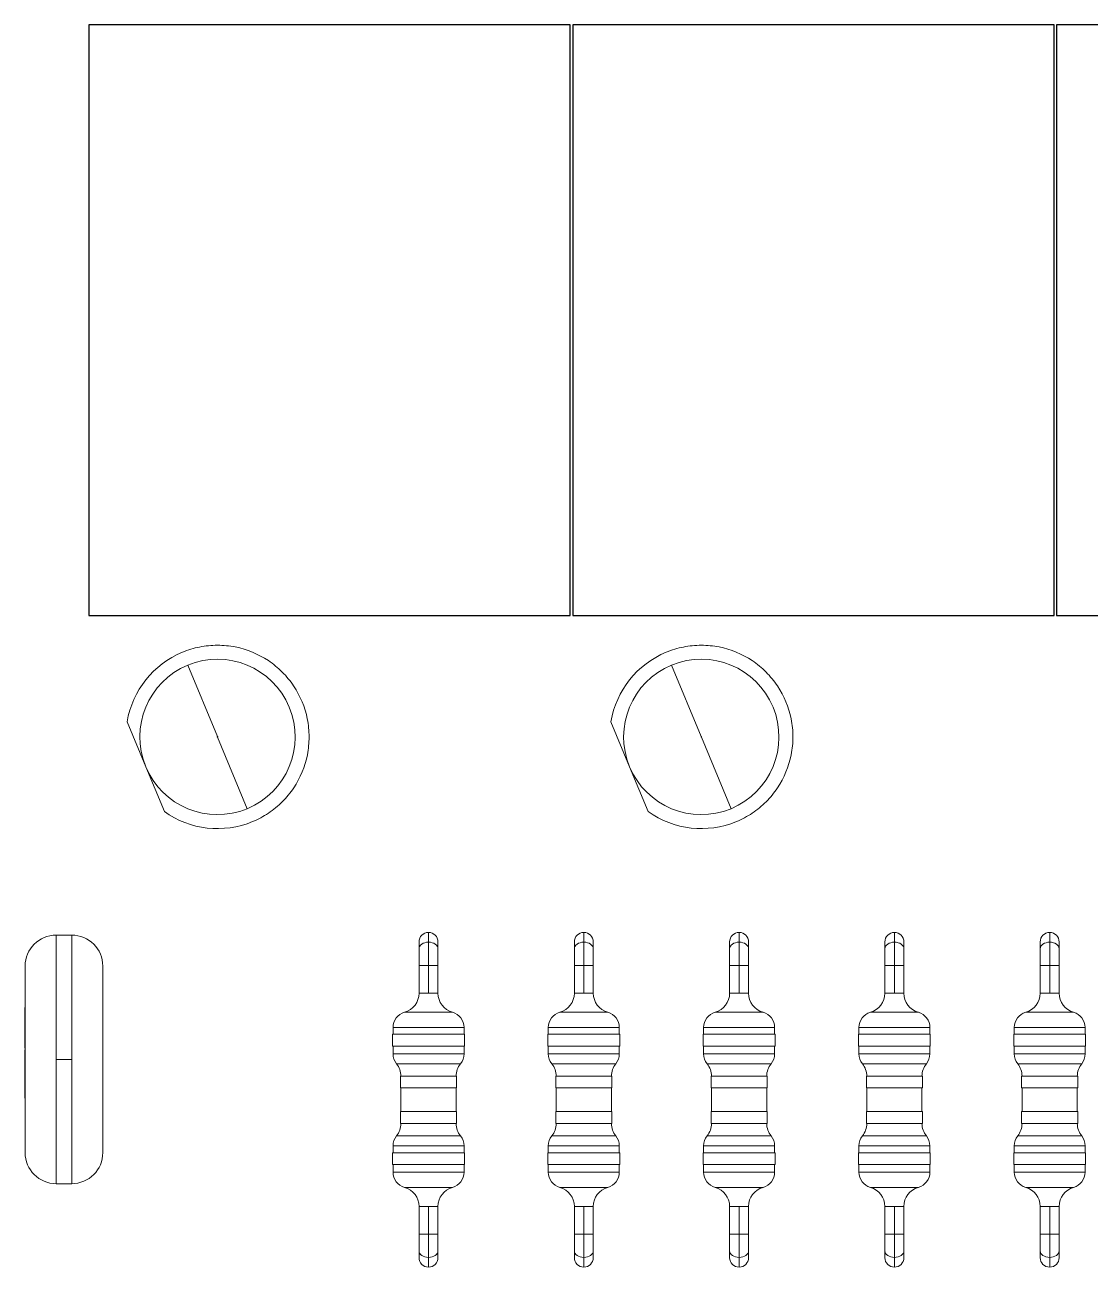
# Model space of a CAD drawing. Header units: millimetres. Extents: x -118 to 1430, y 370 to 641.
# Drawn here: x -4.93 to 29.37, y 499.81 to 539.78 of the extents above; entities that cross this region are included whole.
import ezdxf

# ---------------------------------------------------------------- set-up
doc = ezdxf.new("R2010")
doc.units = ezdxf.units.MM
doc.layers.add('TANGENT EDGES', color=7, linetype='Continuous', lineweight=0)
doc.layers.add('VISIBLE', color=7, linetype='Continuous', lineweight=0)

msp = doc.modelspace()

# ---------------------------------------------------------------- linework, layer by layer
for points in [[(-2.867, 539.779), (-2.867, 520.779), (12.633, 520.779), (12.633, 539.779)], [(12.711, 539.779), (12.711, 520.779), (28.211, 520.779), (28.211, 539.779)], [(28.289, 539.779), (28.289, 520.779), (43.789, 520.779), (43.789, 539.779)]]:
    msp.add_lwpolyline(points, close=True)
at = {"layer": 'TANGENT EDGES'}
for p, q in [((1.269, 516.876), (0.315, 519.176)), ((16.847, 516.876), (15.893, 519.176)), ((2.231, 514.557), (1.277, 516.858)), ((17.809, 514.557), (16.855, 516.858)), ((-3.92, 506.487), (-3.92, 510.491)), ((-3.42, 510.491), (-3.42, 506.487)), ((8.068, 510.575), (8.068, 510.262)), ((13.068, 510.575), (13.068, 510.262)), ((18.068, 510.575), (18.068, 510.262)), ((23.068, 510.575), (23.068, 510.262)), ((28.068, 510.575), (28.068, 510.262)), ((8.068, 509.508), (8.068, 510.262)), ((13.068, 509.508), (13.068, 510.262)), ((18.068, 509.508), (18.068, 510.262)), ((23.068, 509.508), (23.068, 510.262)), ((28.068, 509.508), (28.068, 510.262)), ((7.763, 509.508), (8.068, 509.508)), ((8.068, 508.619), (8.068, 509.508)), ((8.068, 509.508), (8.373, 509.508)), ((12.763, 509.508), (13.068, 509.508)), ((13.068, 508.619), (13.068, 509.508)), ((13.068, 509.508), (13.373, 509.508)), ((17.763, 509.508), (18.068, 509.508)), ((18.068, 508.619), (18.068, 509.508)), ((18.373, 509.508), (18.068, 509.508)), ((22.763, 509.508), (23.068, 509.508)), ((23.068, 508.619), (23.068, 509.508)), ((23.373, 509.508), (23.068, 509.508)), ((27.763, 509.508), (28.068, 509.508)), ((28.068, 508.619), (28.068, 509.508)), ((28.068, 509.508), (28.373, 509.508)), ((8.068, 508.619), (7.763, 508.619)), ((8.068, 508.619), (8.373, 508.619)), ((13.068, 508.619), (12.763, 508.619)), ((13.068, 508.619), (13.373, 508.619)), ((18.068, 508.619), (17.763, 508.619)), ((18.068, 508.619), (18.373, 508.619)), ((23.068, 508.619), (22.763, 508.619)), ((23.068, 508.619), (23.373, 508.619)), ((28.068, 508.619), (27.763, 508.619)), ((28.068, 508.619), (28.373, 508.619)), ((7.298, 508.007), (8.839, 508.007)), ((12.298, 508.007), (13.839, 508.007)), ((17.298, 508.007), (18.839, 508.007)), ((22.298, 508.007), (23.839, 508.007)), ((27.298, 508.007), (28.839, 508.007)), ((6.925, 507.517), (9.211, 507.517)), ((11.925, 507.517), (14.211, 507.517)), ((16.925, 507.517), (19.211, 507.517)), ((21.925, 507.517), (24.211, 507.517)), ((26.925, 507.517), (29.211, 507.517)), ((-3.92, 506.487), (-3.42, 506.487)), ((-3.92, 506.487), (-3.92, 502.491)), ((-3.42, 502.491), (-3.42, 506.487)), ((6.925, 506.671), (9.211, 506.671)), ((11.925, 506.671), (14.211, 506.671)), ((16.925, 506.671), (19.211, 506.671)), ((21.925, 506.671), (24.211, 506.671)), ((26.925, 506.671), (29.211, 506.671)), ((9.098, 506.351), (7.038, 506.351)), ((14.098, 506.351), (12.038, 506.351)), ((19.098, 506.351), (17.038, 506.351)), ((24.098, 506.351), (22.038, 506.351)), ((29.098, 506.351), (27.038, 506.351)), ((6.925, 503.71), (9.211, 503.71)), ((7.038, 504.029), (9.098, 504.029)), ((11.925, 503.71), (14.211, 503.71)), ((12.038, 504.029), (14.098, 504.029)), ((16.925, 503.71), (19.211, 503.71)), ((17.038, 504.029), (19.098, 504.029)), ((21.925, 503.71), (24.211, 503.71)), ((22.038, 504.029), (24.098, 504.029)), ((26.925, 503.71), (29.211, 503.71)), ((27.038, 504.029), (29.098, 504.029)), ((6.925, 502.863), (9.211, 502.863)), ((11.925, 502.863), (14.211, 502.863)), ((16.925, 502.863), (19.211, 502.863)), ((21.925, 502.863), (24.211, 502.863)), ((26.925, 502.863), (29.211, 502.863)), ((8.839, 502.373), (7.298, 502.373)), ((13.839, 502.373), (12.298, 502.373)), ((18.839, 502.373), (17.298, 502.373)), ((23.839, 502.373), (22.298, 502.373)), ((28.839, 502.373), (27.298, 502.373)), ((7.763, 501.761), (8.068, 501.761)), ((8.373, 501.761), (8.068, 501.761)), ((8.068, 500.872), (8.068, 501.761)), ((12.763, 501.761), (13.068, 501.761)), ((13.373, 501.761), (13.068, 501.761)), ((13.068, 500.872), (13.068, 501.761)), ((17.763, 501.761), (18.068, 501.761)), ((18.373, 501.761), (18.068, 501.761)), ((18.068, 500.872), (18.068, 501.761)), ((22.763, 501.761), (23.068, 501.761)), ((23.373, 501.761), (23.068, 501.761)), ((23.068, 500.872), (23.068, 501.761)), ((27.763, 501.761), (28.068, 501.761)), ((28.373, 501.761), (28.068, 501.761)), ((28.068, 500.872), (28.068, 501.761)), ((7.763, 500.872), (8.068, 500.872)), ((8.373, 500.872), (8.068, 500.872)), ((8.068, 500.118), (8.068, 500.872)), ((12.763, 500.872), (13.068, 500.872)), ((13.373, 500.872), (13.068, 500.872)), ((13.068, 500.118), (13.068, 500.872)), ((18.068, 500.872), (17.763, 500.872)), ((18.068, 500.872), (18.373, 500.872)), ((18.068, 500.118), (18.068, 500.872)), ((23.068, 500.872), (22.763, 500.872)), ((23.068, 500.872), (23.373, 500.872)), ((23.068, 500.118), (23.068, 500.872)), ((27.763, 500.872), (28.068, 500.872)), ((28.373, 500.872), (28.068, 500.872)), ((28.068, 500.118), (28.068, 500.872)), ((8.068, 499.805), (8.068, 500.118)), ((8.068, 499.805), (8.068, 500.118)), ((8.068, 499.805), (8.068, 500.118)), ((13.068, 499.805), (13.068, 500.118)), ((13.068, 499.805), (13.068, 500.118)), ((13.068, 499.805), (13.068, 500.118)), ((18.068, 499.805), (18.068, 500.118)), ((18.068, 499.805), (18.068, 500.118)), ((18.068, 499.805), (18.068, 500.118)), ((23.068, 499.805), (23.068, 500.118)), ((23.068, 499.805), (23.068, 500.118)), ((23.068, 499.805), (23.068, 500.118)), ((28.068, 499.805), (28.068, 500.118)), ((28.068, 499.805), (28.068, 500.118)), ((28.068, 499.805), (28.068, 500.118))]:
    msp.add_line(p, q, dxfattribs=at)
for centre, start, end in [((1.273, 516.867), 112.5227, 292.5227), ((1.273, 516.867), 292.5227, 112.5227), ((16.851, 516.867), 112.5227, 292.5227), ((16.851, 516.867), 292.5227, 112.5227)]:
    msp.add_arc(centre, 0.01, start, end, dxfattribs=at)
for centre, major_axis, start_param, end_param in [((8.068, 510.047), (-0.305, 0), -1.570796, 0), ((8.068, 510.047), (0.305, 0), 0, 1.570796), ((13.068, 510.047), (-0.305, 0), -1.570796, 0), ((13.068, 510.047), (0.305, 0), 0, 1.570796), ((18.068, 510.047), (-0.305, 0), -1.570796, 0), ((18.068, 510.047), (0.305, 0), 0, 1.570796), ((23.068, 510.047), (-0.305, 0), -1.570796, 0), ((23.068, 510.047), (0.305, 0), 0, 1.570796), ((28.068, 510.047), (0.305, 0), 1.570796, 3.141593), ((28.068, 510.047), (0.305, 0), 0, 1.570796), ((8.068, 500.333), (-0.305, 0), 0, 1.570796), ((8.068, 500.333), (-0.305, 0), 0, 1.570796), ((8.068, 500.333), (-0.305, 0), 0, 1.570796), ((8.068, 500.333), (0.305, 0), 4.712389, 6.283185), ((8.068, 500.333), (0.305, 0), 4.712389, 6.283185), ((8.068, 500.333), (0.305, 0), 4.712389, 6.283185), ((13.068, 500.333), (-0.305, 0), 0, 1.570796), ((13.068, 500.333), (-0.305, 0), 0, 1.570796), ((13.068, 500.333), (-0.305, 0), 0, 1.570796), ((13.068, 500.333), (0.305, 0), 4.712389, 6.283185), ((13.068, 500.333), (0.305, 0), 4.712389, 6.283185), ((13.068, 500.333), (0.305, 0), 4.712389, 6.283185), ((18.068, 500.333), (-0.305, 0), 0, 1.570796), ((18.068, 500.333), (-0.305, 0), 0, 1.570796), ((18.068, 500.333), (-0.305, 0), 0, 1.570796), ((18.068, 500.333), (0.305, 0), 4.712389, 6.283185), ((18.068, 500.333), (0.305, 0), 4.712389, 6.283185), ((18.068, 500.333), (0.305, 0), 4.712389, 6.283185), ((23.068, 500.333), (-0.305, 0), 0, 1.570796), ((23.068, 500.333), (-0.305, 0), 0, 1.570796), ((23.068, 500.333), (-0.305, 0), 0, 1.570796), ((23.068, 500.333), (0.305, 0), 4.712389, 6.283185), ((23.068, 500.333), (0.305, 0), 4.712389, 6.283185), ((23.068, 500.333), (0.305, 0), 4.712389, 6.283185), ((28.068, 500.333), (0.305, 0), 3.141593, 4.712389), ((28.068, 500.333), (0.305, 0), 3.141593, 4.712389), ((28.068, 500.333), (0.305, 0), 3.141593, 4.712389), ((28.068, 500.333), (-0.305, 0), 1.570796, 3.141593), ((28.068, 500.333), (-0.305, 0), 1.570796, 3.141593), ((28.068, 500.333), (-0.305, 0), 1.570796, 3.141593)]:
    msp.add_ellipse(centre, major_axis=major_axis, ratio=0.707107, start_param=start_param, end_param=end_param, dxfattribs=at)
at = {"layer": 'VISIBLE'}
for p, q in [((-1.636, 517.356), (-1.036, 515.909)), ((13.942, 517.356), (14.542, 515.909)), ((-1.036, 515.909), (-0.436, 514.463)), ((14.542, 515.909), (15.142, 514.463)), ((-3.42, 510.491), (-3.92, 510.491)), ((7.763, 510.27), (7.763, 510.047)), ((8.373, 510.27), (8.373, 510.047)), ((12.763, 510.27), (12.763, 510.047)), ((13.373, 510.27), (13.373, 510.047)), ((17.763, 510.27), (17.763, 510.047)), ((18.373, 510.27), (18.373, 510.047)), ((22.763, 510.27), (22.763, 510.047)), ((23.373, 510.27), (23.373, 510.047)), ((27.763, 510.27), (27.763, 510.047)), ((28.373, 510.27), (28.373, 510.047)), ((7.763, 510.047), (7.763, 509.508)), ((8.373, 510.047), (8.373, 509.508)), ((12.763, 510.047), (12.763, 509.508)), ((13.373, 510.047), (13.373, 509.508)), ((17.763, 510.047), (17.763, 509.508)), ((18.373, 510.047), (18.373, 509.508)), ((22.763, 510.047), (22.763, 509.508)), ((23.373, 510.047), (23.373, 509.508)), ((27.763, 510.047), (27.763, 509.508)), ((28.373, 510.047), (28.373, 509.508)), ((-4.92, 509.491), (-4.92, 503.491)), ((-2.42, 509.491), (-2.42, 503.491)), ((7.763, 509.508), (7.763, 508.619)), ((8.373, 509.508), (8.373, 508.619)), ((12.763, 509.508), (12.763, 508.619)), ((13.373, 509.508), (13.373, 508.619)), ((17.763, 509.508), (17.763, 508.619)), ((18.373, 509.508), (18.373, 508.619)), ((22.763, 509.508), (22.763, 508.619)), ((23.373, 509.508), (23.373, 508.619)), ((27.763, 509.508), (27.763, 508.619)), ((28.373, 509.508), (28.373, 508.619)), ((-4.92, 508.164), (-4.93, 508.164)), ((-4.93, 508.164), (-4.93, 507.779)), ((-4.93, 507.779), (-4.93, 507.658)), ((-4.92, 507.779), (-4.93, 507.779)), ((-4.93, 507.658), (-4.93, 507.546)), ((-4.92, 507.658), (-4.93, 507.658)), ((-4.92, 507.546), (-4.93, 507.546)), ((-4.93, 507.546), (-4.93, 507.478)), ((-4.92, 507.478), (-4.93, 507.478)), ((-4.93, 507.478), (-4.93, 507.415)), ((-4.93, 507.415), (-4.92, 507.415)), ((-4.93, 507.415), (-4.93, 506.847)), ((9.224, 507.298), (6.912, 507.298)), ((6.912, 507.298), (6.912, 506.917)), ((6.925, 507.517), (6.925, 507.298)), ((9.211, 507.298), (9.211, 507.517)), ((9.224, 506.917), (9.224, 507.298)), ((14.224, 507.298), (11.912, 507.298)), ((11.912, 507.298), (11.912, 506.917)), ((11.925, 507.517), (11.925, 507.298)), ((14.211, 507.298), (14.211, 507.517)), ((14.224, 506.917), (14.224, 507.298)), ((19.224, 507.298), (16.912, 507.298)), ((16.912, 507.298), (16.912, 506.917)), ((16.925, 507.517), (16.925, 507.298)), ((19.211, 507.298), (19.211, 507.517)), ((19.224, 506.917), (19.224, 507.298)), ((24.224, 507.298), (21.912, 507.298)), ((21.912, 507.298), (21.912, 506.917)), ((21.925, 507.517), (21.925, 507.298)), ((24.211, 507.298), (24.211, 507.517)), ((24.224, 506.917), (24.224, 507.298)), ((29.224, 507.298), (26.912, 507.298)), ((26.912, 507.298), (26.912, 506.917)), ((26.925, 507.517), (26.925, 507.298)), ((29.211, 507.298), (29.211, 507.517)), ((29.224, 506.917), (29.224, 507.298)), ((6.912, 506.917), (9.224, 506.917)), ((6.925, 506.917), (6.925, 506.671)), ((9.211, 506.671), (9.211, 506.917)), ((11.912, 506.917), (14.224, 506.917)), ((11.925, 506.917), (11.925, 506.671)), ((14.211, 506.671), (14.211, 506.917)), ((16.912, 506.917), (19.224, 506.917)), ((16.925, 506.917), (16.925, 506.671)), ((19.211, 506.671), (19.211, 506.917)), ((21.912, 506.917), (24.224, 506.917)), ((21.925, 506.917), (21.925, 506.671)), ((24.211, 506.671), (24.211, 506.917)), ((26.912, 506.917), (29.224, 506.917)), ((26.925, 506.917), (26.925, 506.671)), ((29.211, 506.671), (29.211, 506.917)), ((-4.92, 506.847), (-4.93, 506.847)), ((-4.92, 506.803), (-4.93, 506.803)), ((-4.93, 506.803), (-4.93, 506.706)), ((-4.93, 506.706), (-4.93, 506.685)), ((-4.92, 506.706), (-4.93, 506.706)), ((-4.93, 506.685), (-4.93, 506.456)), ((-4.92, 506.685), (-4.93, 506.685)), ((-4.93, 506.456), (-4.93, 506.179)), ((-4.92, 506.456), (-4.93, 506.456)), ((-4.92, 506.179), (-4.93, 506.179)), ((-4.93, 506.179), (-4.93, 506.149)), ((-4.92, 506.149), (-4.93, 506.149)), ((-4.92, 506.144), (-4.93, 506.144)), ((-4.93, 506.144), (-4.93, 506.037)), ((-4.92, 506.037), (-4.93, 506.037)), ((-4.93, 506.037), (-4.93, 505.977)), ((-4.92, 505.977), (-4.93, 505.977)), ((-4.93, 505.977), (-4.93, 505.805)), ((-4.93, 505.805), (-4.93, 505.607)), ((-4.92, 505.805), (-4.93, 505.805)), ((8.97, 505.952), (7.166, 505.952)), ((7.166, 505.952), (7.166, 505.571)), ((8.97, 505.571), (8.97, 505.952)), ((13.97, 505.952), (12.166, 505.952)), ((12.166, 505.952), (12.166, 505.571)), ((13.97, 505.571), (13.97, 505.952)), ((18.97, 505.952), (17.166, 505.952)), ((17.166, 505.952), (17.166, 505.571)), ((18.97, 505.571), (18.97, 505.952)), ((23.97, 505.952), (22.166, 505.952)), ((22.166, 505.952), (22.166, 505.571)), ((23.97, 505.571), (23.97, 505.952)), ((28.97, 505.952), (27.166, 505.952)), ((27.166, 505.952), (27.166, 505.571)), ((28.97, 505.571), (28.97, 505.952)), ((-4.92, 505.607), (-4.93, 505.607)), ((-4.93, 505.607), (-4.93, 505.416)), ((-4.93, 505.416), (-4.93, 505.247)), ((-4.93, 505.416), (-4.92, 505.416)), ((7.166, 505.571), (8.97, 505.571)), ((7.179, 505.571), (7.179, 504.809)), ((8.957, 504.809), (8.957, 505.571)), ((12.166, 505.571), (13.97, 505.571)), ((12.179, 505.571), (12.179, 504.809)), ((13.957, 504.809), (13.957, 505.571)), ((17.166, 505.571), (18.97, 505.571)), ((17.179, 505.571), (17.179, 504.809)), ((18.957, 504.809), (18.957, 505.571)), ((22.166, 505.571), (23.97, 505.571)), ((22.179, 505.571), (22.179, 504.809)), ((23.957, 504.809), (23.957, 505.571)), ((27.166, 505.571), (28.97, 505.571)), ((27.179, 505.571), (27.179, 504.809)), ((28.957, 504.809), (28.957, 505.571)), ((-4.92, 505.247), (-4.93, 505.247)), ((8.97, 504.809), (7.166, 504.809)), ((7.166, 504.809), (7.166, 504.428)), ((8.97, 504.428), (8.97, 504.809)), ((13.97, 504.809), (12.166, 504.809)), ((12.166, 504.809), (12.166, 504.428)), ((13.97, 504.428), (13.97, 504.809)), ((18.97, 504.809), (17.166, 504.809)), ((17.166, 504.809), (17.166, 504.428)), ((18.97, 504.428), (18.97, 504.809)), ((23.97, 504.809), (22.166, 504.809)), ((22.166, 504.809), (22.166, 504.428)), ((23.97, 504.428), (23.97, 504.809)), ((28.97, 504.809), (27.166, 504.809)), ((27.166, 504.809), (27.166, 504.428)), ((28.97, 504.428), (28.97, 504.809)), ((7.166, 504.428), (8.97, 504.428)), ((12.166, 504.428), (13.97, 504.428)), ((17.166, 504.428), (18.97, 504.428)), ((22.166, 504.428), (23.97, 504.428)), ((27.166, 504.428), (28.97, 504.428)), ((6.925, 503.71), (6.925, 503.488)), ((9.211, 503.488), (9.211, 503.71)), ((11.925, 503.71), (11.925, 503.488)), ((14.211, 503.488), (14.211, 503.71)), ((16.925, 503.71), (16.925, 503.488)), ((19.211, 503.488), (19.211, 503.71)), ((21.925, 503.71), (21.925, 503.488)), ((24.211, 503.488), (24.211, 503.71)), ((26.925, 503.71), (26.925, 503.488)), ((29.211, 503.488), (29.211, 503.71)), ((9.224, 503.488), (6.912, 503.488)), ((6.912, 503.488), (6.912, 503.107)), ((9.224, 503.107), (9.224, 503.488)), ((14.224, 503.488), (11.912, 503.488)), ((11.912, 503.488), (11.912, 503.107)), ((14.224, 503.107), (14.224, 503.488)), ((19.224, 503.488), (16.912, 503.488)), ((16.912, 503.488), (16.912, 503.107)), ((19.224, 503.107), (19.224, 503.488)), ((24.224, 503.488), (21.912, 503.488)), ((21.912, 503.488), (21.912, 503.107)), ((24.224, 503.107), (24.224, 503.488)), ((29.224, 503.488), (26.912, 503.488)), ((26.912, 503.488), (26.912, 503.107)), ((29.224, 503.107), (29.224, 503.488)), ((6.912, 503.107), (9.224, 503.107)), ((6.925, 503.107), (6.925, 502.863)), ((9.211, 502.863), (9.211, 503.107)), ((11.912, 503.107), (14.224, 503.107)), ((11.925, 503.107), (11.925, 502.863)), ((14.211, 502.863), (14.211, 503.107)), ((16.912, 503.107), (19.224, 503.107)), ((16.925, 503.107), (16.925, 502.863)), ((19.211, 502.863), (19.211, 503.107)), ((21.912, 503.107), (24.224, 503.107)), ((21.925, 503.107), (21.925, 502.863)), ((24.211, 502.863), (24.211, 503.107)), ((26.912, 503.107), (29.224, 503.107)), ((26.925, 503.107), (26.925, 502.863)), ((29.211, 502.863), (29.211, 503.107)), ((-3.42, 502.491), (-3.92, 502.491)), ((7.763, 501.761), (7.763, 500.872)), ((8.373, 501.761), (8.373, 500.872)), ((12.763, 501.761), (12.763, 500.872)), ((13.373, 501.761), (13.373, 500.872)), ((17.763, 501.761), (17.763, 500.872)), ((18.373, 501.761), (18.373, 500.872)), ((22.763, 501.761), (22.763, 500.872)), ((23.373, 501.761), (23.373, 500.872)), ((27.763, 501.761), (27.763, 500.872)), ((28.373, 501.761), (28.373, 500.872)), ((7.763, 500.872), (7.763, 500.333)), ((8.373, 500.872), (8.373, 500.333)), ((12.763, 500.872), (12.763, 500.333)), ((13.373, 500.872), (13.373, 500.333)), ((17.763, 500.872), (17.763, 500.333)), ((18.373, 500.872), (18.373, 500.333)), ((22.763, 500.872), (22.763, 500.333)), ((23.373, 500.872), (23.373, 500.333)), ((27.763, 500.872), (27.763, 500.333)), ((28.373, 500.872), (28.373, 500.333)), ((7.763, 500.11), (7.763, 500.333)), ((7.763, 500.11), (7.763, 500.333)), ((7.763, 500.11), (7.763, 500.333)), ((8.373, 500.11), (8.373, 500.333)), ((8.373, 500.11), (8.373, 500.333)), ((8.373, 500.11), (8.373, 500.333)), ((12.763, 500.11), (12.763, 500.333)), ((12.763, 500.11), (12.763, 500.333)), ((12.763, 500.11), (12.763, 500.333)), ((13.373, 500.11), (13.373, 500.333)), ((13.373, 500.11), (13.373, 500.333)), ((13.373, 500.11), (13.373, 500.333)), ((17.763, 500.11), (17.763, 500.333)), ((17.763, 500.11), (17.763, 500.333)), ((17.763, 500.11), (17.763, 500.333)), ((18.373, 500.11), (18.373, 500.333)), ((18.373, 500.11), (18.373, 500.333)), ((18.373, 500.11), (18.373, 500.333)), ((22.763, 500.11), (22.763, 500.333)), ((22.763, 500.11), (22.763, 500.333)), ((22.763, 500.11), (22.763, 500.333)), ((23.373, 500.11), (23.373, 500.333)), ((23.373, 500.11), (23.373, 500.333)), ((23.373, 500.11), (23.373, 500.333)), ((27.763, 500.11), (27.763, 500.333)), ((27.763, 500.11), (27.763, 500.333)), ((27.763, 500.11), (27.763, 500.333)), ((28.373, 500.11), (28.373, 500.333)), ((28.373, 500.11), (28.373, 500.333)), ((28.373, 500.11), (28.373, 500.333))]:
    msp.add_line(p, q, dxfattribs=at)
for centre, radius, start, end in [((1.273, 516.867), 2.95, 101.2727, 112.5227), ((1.273, 516.867), 2.95, 90.0227, 101.2727), ((1.273, 516.867), 2.95, 78.7727, 90.0227), ((1.273, 516.867), 2.95, 56.2727, 78.7727), ((16.851, 516.867), 2.95, 101.2727, 112.5227), ((16.851, 516.867), 2.95, 90.0227, 101.2727), ((16.851, 516.867), 2.95, 78.7727, 90.0227), ((16.851, 516.867), 2.95, 56.2727, 78.7727), ((1.273, 516.867), 2.95, 112.5227, 170.4589), ((1.273, 516.867), 2.5, 292.5227, 112.5227), ((1.273, 516.867), 2.95, 45.0227, 56.2727), ((16.851, 516.867), 2.95, 112.5227, 170.4589), ((16.851, 516.867), 2.5, 292.5227, 112.5227), ((16.851, 516.867), 2.95, 45.0227, 56.2727), ((1.273, 516.867), 2.5, 112.5227, 292.5227), ((1.273, 516.867), 2.95, 33.7727, 45.0227), ((16.851, 516.867), 2.5, 112.5227, 292.5227), ((16.851, 516.867), 2.95, 33.7727, 45.0227), ((1.273, 516.867), 2.95, 11.2727, 33.7727), ((16.851, 516.867), 2.95, 11.2727, 33.7727), ((1.273, 516.867), 2.95, 0.0227, 11.2727), ((16.851, 516.867), 2.95, 0.0227, 11.2727), ((1.273, 516.867), 2.95, 348.7727, 0.0227), ((16.851, 516.867), 2.95, 348.7727, 0.0227), ((1.273, 516.867), 2.95, 326.2727, 348.7727), ((16.851, 516.867), 2.95, 326.2727, 348.7727), ((1.273, 516.867), 2.95, 315.0227, 326.2727), ((16.851, 516.867), 2.95, 315.0227, 326.2727), ((1.273, 516.867), 2.95, 303.7727, 315.0227), ((16.851, 516.867), 2.95, 303.7727, 315.0227), ((1.273, 516.867), 2.95, 234.5865, 292.5227), ((1.273, 516.867), 2.95, 292.5227, 303.7727), ((16.851, 516.867), 2.95, 234.5865, 292.5227), ((16.851, 516.867), 2.95, 292.5227, 303.7727), ((-3.92, 509.491), 1, 90, 180), ((-3.42, 509.491), 1, 0, 90), ((8.068, 510.27), 0.305, 90, 180), ((8.068, 510.27), 0.305, 0, 90), ((13.068, 510.27), 0.305, 90, 180), ((13.068, 510.27), 0.305, 0, 90), ((18.068, 510.27), 0.305, 90, 180), ((18.068, 510.27), 0.305, 0, 90), ((23.068, 510.27), 0.305, 90, 180), ((23.068, 510.27), 0.305, 0, 90), ((28.068, 510.27), 0.305, 90, 180), ((28.068, 510.27), 0.305, 0, 90), ((7.128, 508.619), 0.635, 285.466, 0), ((9.008, 508.619), 0.635, 180, 254.534), ((12.128, 508.619), 0.635, 285.466, 0), ((14.008, 508.619), 0.635, 180, 254.534), ((17.128, 508.619), 0.635, 285.466, 0), ((19.008, 508.619), 0.635, 180, 254.534), ((22.128, 508.619), 0.635, 285.466, 0), ((24.008, 508.619), 0.635, 180, 254.534), ((27.128, 508.619), 0.635, 285.466, 0), ((29.008, 508.619), 0.635, 180, 254.534), ((7.433, 507.517), 0.508, 105.466, 180), ((8.703, 507.517), 0.508, 0, 74.534), ((12.433, 507.517), 0.508, 105.466, 180), ((13.703, 507.517), 0.508, 0, 74.534), ((17.433, 507.517), 0.508, 105.466, 180), ((18.703, 507.517), 0.508, 0, 74.534), ((22.433, 507.517), 0.508, 105.466, 180), ((23.703, 507.517), 0.508, 0, 74.534), ((27.433, 507.517), 0.508, 105.466, 180), ((28.703, 507.517), 0.508, 0, 74.534), ((7.433, 506.671), 0.508, 180, 218.9424), ((8.703, 506.671), 0.508, 321.0576, 0), ((12.433, 506.671), 0.508, 180, 218.9424), ((13.703, 506.671), 0.508, 321.0576, 0), ((17.433, 506.671), 0.508, 180, 218.9424), ((18.703, 506.671), 0.508, 321.0576, 0), ((22.433, 506.671), 0.508, 180, 218.9424), ((23.703, 506.671), 0.508, 321.0576, 0), ((27.433, 506.671), 0.508, 180, 218.9424), ((28.703, 506.671), 0.508, 321.0576, 0), ((6.544, 505.952), 0.635, 0, 38.9424), ((9.592, 505.952), 0.635, 141.0576, 180), ((11.544, 505.952), 0.635, 0, 38.9424), ((14.592, 505.952), 0.635, 141.0576, 180), ((16.544, 505.952), 0.635, 0, 38.9424), ((19.592, 505.952), 0.635, 141.0576, 180), ((21.544, 505.952), 0.635, 0, 38.9424), ((24.592, 505.952), 0.635, 141.0576, 180), ((26.544, 505.952), 0.635, 0, 38.9424), ((29.592, 505.952), 0.635, 141.0576, 180), ((6.544, 504.428), 0.635, 321.0576, 0), ((9.592, 504.428), 0.635, 180, 218.9424), ((11.544, 504.428), 0.635, 321.0576, 0), ((14.592, 504.428), 0.635, 180, 218.9424), ((16.544, 504.428), 0.635, 321.0576, 0), ((19.592, 504.428), 0.635, 180, 218.9424), ((21.544, 504.428), 0.635, 321.0576, 0), ((24.592, 504.428), 0.635, 180, 218.9424), ((26.544, 504.428), 0.635, 321.0576, 0), ((29.592, 504.428), 0.635, 180, 218.9424), ((7.433, 503.71), 0.508, 141.0576, 180), ((8.703, 503.71), 0.508, 0, 38.9424), ((12.433, 503.71), 0.508, 141.0576, 180), ((13.703, 503.71), 0.508, 0, 38.9424), ((17.433, 503.71), 0.508, 141.0576, 180), ((18.703, 503.71), 0.508, 0, 38.9424), ((22.433, 503.71), 0.508, 141.0576, 180), ((23.703, 503.71), 0.508, 0, 38.9424), ((27.433, 503.71), 0.508, 141.0576, 180), ((28.703, 503.71), 0.508, 0, 38.9424), ((-3.92, 503.491), 1, 180, 270), ((-3.42, 503.491), 1, 270, 0), ((7.433, 502.863), 0.508, 180, 254.534), ((8.703, 502.863), 0.508, 285.466, 0), ((12.433, 502.863), 0.508, 180, 254.534), ((13.703, 502.863), 0.508, 285.466, 0), ((17.433, 502.863), 0.508, 180, 254.534), ((18.703, 502.863), 0.508, 285.466, 0), ((22.433, 502.863), 0.508, 180, 254.534), ((23.703, 502.863), 0.508, 285.466, 0), ((27.433, 502.863), 0.508, 180, 254.534), ((28.703, 502.863), 0.508, 285.466, 0), ((7.128, 501.761), 0.635, 0, 74.534), ((9.008, 501.761), 0.635, 105.466, 180), ((12.128, 501.761), 0.635, 0, 74.534), ((14.008, 501.761), 0.635, 105.466, 180), ((17.128, 501.761), 0.635, 0, 74.534), ((19.008, 501.761), 0.635, 105.466, 180), ((22.128, 501.761), 0.635, 0, 74.534), ((24.008, 501.761), 0.635, 105.466, 180), ((27.128, 501.761), 0.635, 0, 74.534), ((29.008, 501.761), 0.635, 105.466, 180), ((8.068, 500.11), 0.305, 180, 270), ((8.068, 500.11), 0.305, 180, 270), ((8.068, 500.11), 0.305, 180, 270), ((8.068, 500.11), 0.305, 270, 0), ((8.068, 500.11), 0.305, 270, 0), ((8.068, 500.11), 0.305, 270, 0), ((13.068, 500.11), 0.305, 180, 270), ((13.068, 500.11), 0.305, 180, 270), ((13.068, 500.11), 0.305, 180, 270), ((13.068, 500.11), 0.305, 270, 0), ((13.068, 500.11), 0.305, 270, 0), ((13.068, 500.11), 0.305, 270, 0), ((18.068, 500.11), 0.305, 180, 270), ((18.068, 500.11), 0.305, 180, 270), ((18.068, 500.11), 0.305, 180, 270), ((18.068, 500.11), 0.305, 270, 0), ((18.068, 500.11), 0.305, 270, 0), ((18.068, 500.11), 0.305, 270, 0), ((23.068, 500.11), 0.305, 180, 270), ((23.068, 500.11), 0.305, 180, 270), ((23.068, 500.11), 0.305, 180, 270), ((23.068, 500.11), 0.305, 270, 0), ((23.068, 500.11), 0.305, 270, 0), ((23.068, 500.11), 0.305, 270, 0), ((28.068, 500.11), 0.305, 180, 270), ((28.068, 500.11), 0.305, 180, 270), ((28.068, 500.11), 0.305, 180, 270), ((28.068, 500.11), 0.305, 270, 0), ((28.068, 500.11), 0.305, 270, 0), ((28.068, 500.11), 0.305, 270, 0)]:
    msp.add_arc(centre, radius, start, end, dxfattribs=at)

doc.saveas('drawing.dxf')
